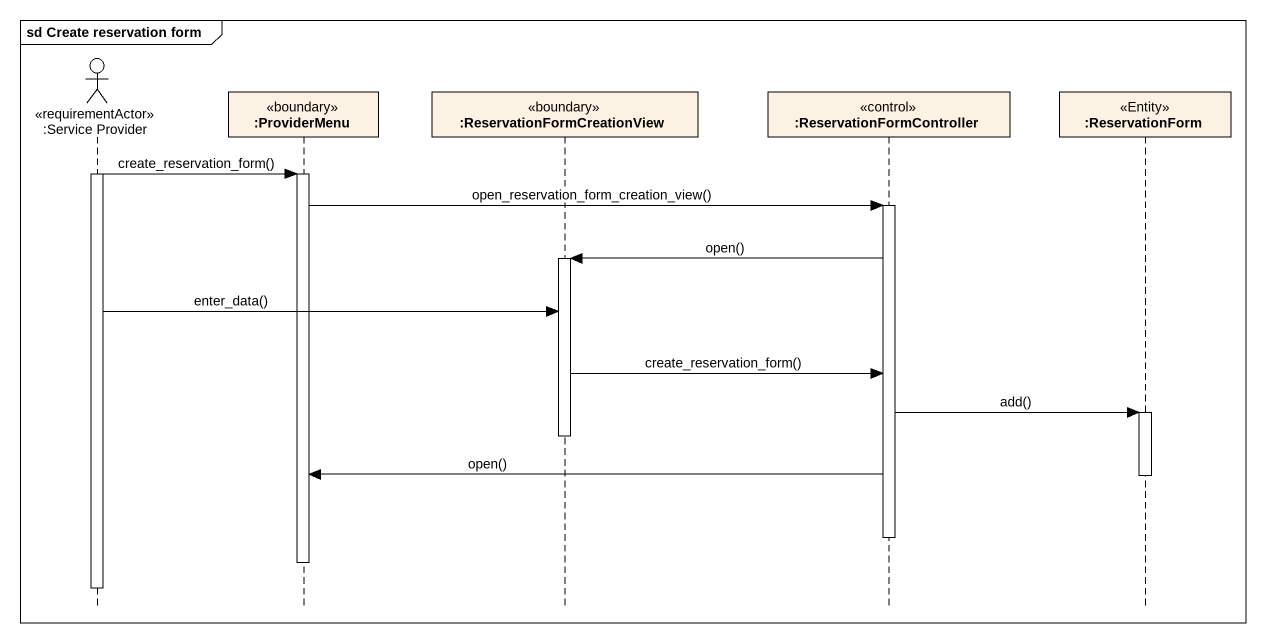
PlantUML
@startuml
mainframe sd Create reservation form
hide footbox
actor ":Service Provider" as Service_Provider <<requirementActor>>
participant ":ProviderMenu" as ProviderMenu <<boundary>>
participant ":ReservationFormCreationView" as ReservationFormCreationView <<boundary>>
participant ":ReservationFormController" as ReservationFormController <<control>>
participant ":ReservationForm" as ReservationForm <<Entity>>

activate Service_Provider
Service_Provider -> ProviderMenu : create_reservation_form()
activate ProviderMenu
ProviderMenu -> ReservationFormController : open_reservation_form_creation_view()
activate ReservationFormController
ReservationFormController -> ReservationFormCreationView : open()
activate ReservationFormCreationView
Service_Provider -> ReservationFormCreationView : enter_data()
ReservationFormCreationView -> ReservationFormController : create_reservation_form()
ReservationFormController -> ReservationForm : add()
activate ReservationForm
deactivate ReservationFormCreationView
ReservationFormController -> ProviderMenu : open()
deactivate ReservationForm
deactivate ReservationFormController
deactivate ProviderMenu
deactivate Service_Provider
@enduml
